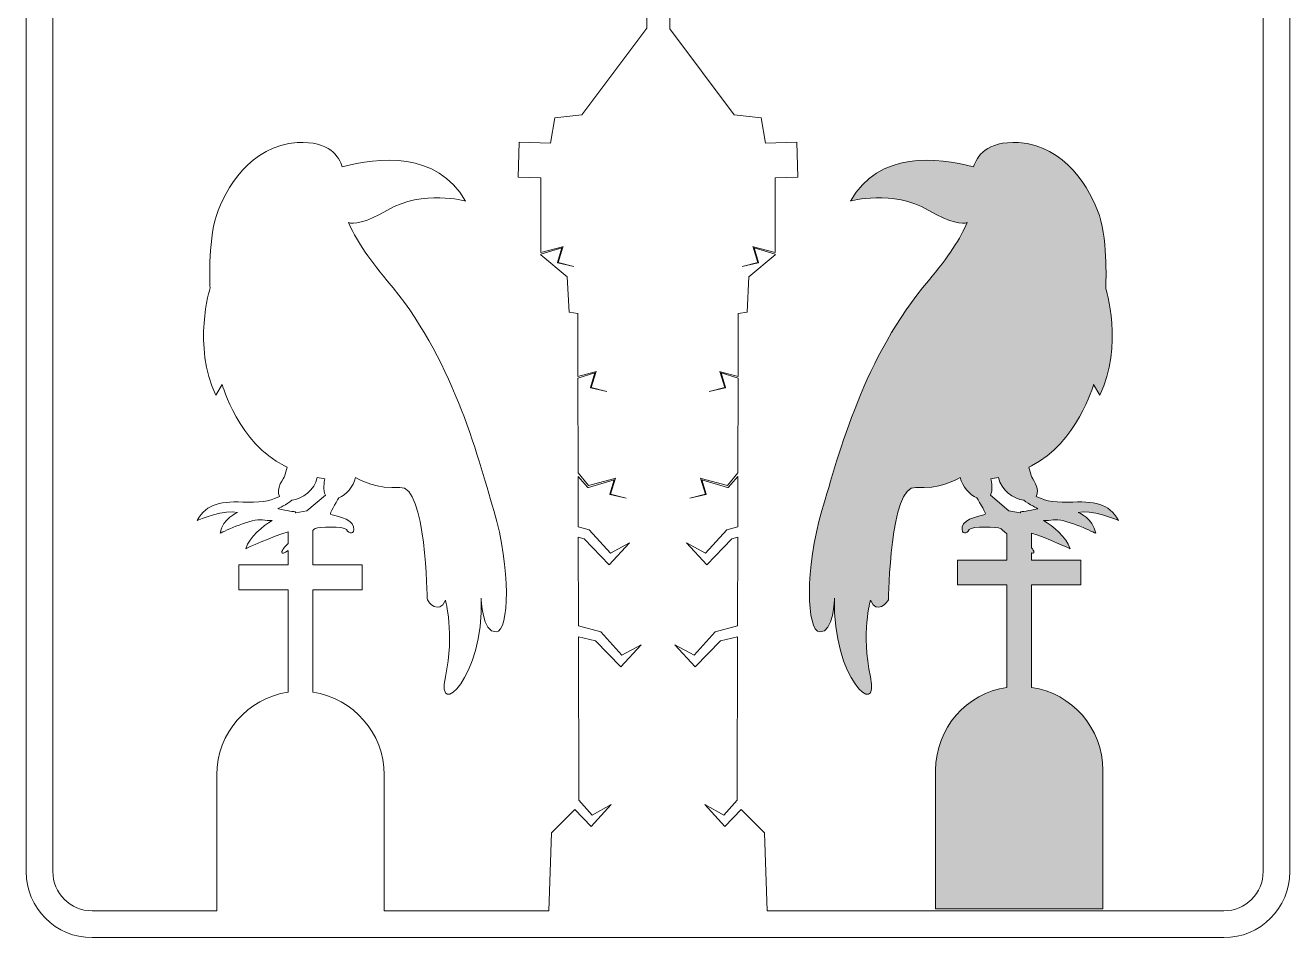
# Model space of a CAD drawing. Extents: x 915 to 2086, y -2344 to -655.
# Drawn here: x 915 to 2086, y -2344 to -1500 of the extents above; entities that cross this region are included whole.
import ezdxf

# ---------------------------------------------------------------- set-up
doc = ezdxf.new("R2010")
doc.units = 0
doc.header["$MEASUREMENT"] = 0
doc.layers.add('Layer 1', color=7, linetype='Continuous')

# ---------------------------------------------------------------- blocks, each defined once
blk = doc.blocks.new('block 2')
at = {"layer": 'Layer 1', "true_color": 0xebe715}
h = blk.add_hatch(color=2, dxfattribs=at)
h.dxf.hatch_style = 2
edge = h.paths.add_edge_path()
edge.add_spline(control_points=[(1926.6, -1957.9), (1917.4, -1941.8), (1904.9, -1940.1), (1879.8, -1941.1), (1865, -1941.7), (1855.7, -1938.5), (1850.4, -1935.7), (1854.6, -1929.4), (1845.9, -1917.4), (1845.9, -1917.4), (1845.9, -1917.4), (1843.5, -1908.6), (1843.5, -1908.6), (1844.3, -1908.2), (1845.1, -1907.8), (1845.9, -1907.4), (1887.8, -1886.9), (1903.5, -1832.3), (1903.5, -1832.3), (1903.5, -1832.3), (1909.3, -1842), (1909.3, -1842), (1931.3, -1796.6), (1914.7, -1743), (1914.7, -1743), (1914.7, -1743), (1917, -1700.7), (1908.8, -1675.9), (1900.7, -1651.2), (1877.3, -1610.9), (1834, -1608.3), (1804.2, -1606.5), (1795.2, -1621.4), (1792.5, -1630.8), (1759.2, -1621.8), (1704.6, -1616), (1678.5, -1662.4), (1678.5, -1662.4), (1717.8, -1651.5), (1750.4, -1670.7), (1771.8, -1683.4), (1782.1, -1683.6), (1786.6, -1682.3), (1780.4, -1696.4), (1769.4, -1714.2), (1750.7, -1736.1), (1691.2, -1805.9), (1667.7, -1895.7), (1652.1, -1948.9), (1636.5, -2002.1), (1637.5, -2060.2), (1650.2, -2061.2), (1662.9, -2062.2), (1663.8, -2029.9), (1663.8, -2029.9), (1661.4, -2104.1), (1705.8, -2143.2), (1697, -2102.7), (1688.2, -2062.2), (1697, -2031.9), (1697, -2031.9), (1702.9, -2046), (1713.1, -2032.9), (1713.6, -2031.4), (1714.1, -2029.9), (1714.6, -1925.5), (1739, -1927.4), (1760, -1929.1), (1776, -1920.7), (1780, -1918.3), (1782.2, -1926.9), (1788.8, -1934.2), (1795.5, -1937.1), (1798.3, -1941.6), (1804.5, -1951.8), (1803.2, -1952.3), (1801.5, -1953.1), (1783.2, -1956), (1781.9, -1963.8), (1780.7, -1971.6), (1786.3, -1970.4), (1788.5, -1966.5), (1790.7, -1962.6), (1815.1, -1964.5), (1817.1, -1965.3), (1817.6, -1965.5), (1820, -1967.5), (1823.3, -1970.3), (1823.3, -1970.3), (1823.3, -1994.8), (1823.3, -1994.8), (1823.3, -1994.8), (1777.5, -1994.8), (1777.5, -1994.8), (1777.5, -1994.8), (1777.5, -2017.7), (1777.5, -2017.7), (1777.5, -2017.7), (1823.3, -2017.7), (1823.3, -2017.7), (1823.3, -2017.7), (1823.3, -2112.5), (1823.3, -2112.5), (1785.9, -2118), (1757.3, -2150.2), (1757.3, -2189.1), (1757.3, -2189.1), (1757.3, -2317.4), (1757.3, -2317.4), (1757.3, -2317.4), (1912.1, -2317.4), (1912.1, -2317.4), (1912.1, -2317.4), (1912.1, -2189.1), (1912.1, -2189.1), (1912.1, -2150.2), (1883.4, -2118), (1846.1, -2112.5), (1846.1, -2112.5), (1846.1, -2017.7), (1846.1, -2017.7), (1846.1, -2017.7), (1891.8, -2017.7), (1891.8, -2017.7), (1891.8, -2017.7), (1891.8, -1994.8), (1891.8, -1994.8), (1891.8, -1994.8), (1846.1, -1994.8), (1846.1, -1994.8), (1846.1, -1994.8), (1846.1, -1988), (1846.1, -1988), (1847.5, -1988.6), (1848.3, -1988.5), (1848.3, -1987.5), (1848.3, -1986.3), (1847.4, -1984.8), (1846.1, -1983.2), (1846.1, -1983.2), (1846.1, -1969.6), (1846.1, -1969.6), (1860.5, -1974.2), (1881.7, -1984.1), (1881.7, -1984.1), (1878.4, -1973.2), (1865.8, -1963.4), (1857.2, -1957.9), (1860.4, -1958), (1863.5, -1957.9), (1866.1, -1957.5), (1876.1, -1955.9), (1901, -1967.7), (1905.5, -1969.8), (1903.1, -1955.9), (1889.3, -1950.6), (1889.3, -1950.6), (1899.9, -1947), (1925.9, -1957.7), (1926.6, -1957.9)], knot_values=[0, 0, 0, 0, 1, 1, 1, 2, 2, 2, 3, 3, 3, 4, 4, 4, 5, 5, 5, 6, 6, 6, 7, 7, 7, 8, 8, 8, 9, 9, 9, 10, 10, 10, 11, 11, 11, 12, 12, 12, 13, 13, 13, 14, 14, 14, 15, 15, 15, 16, 16, 16, 17, 17, 17, 18, 18, 18, 19, 19, 19, 20, 20, 20, 21, 21, 21, 22, 22, 22, 23, 23, 23, 24, 24, 24, 25, 25, 25, 26, 26, 26, 27, 27, 27, 28, 28, 28, 29, 29, 29, 30, 30, 30, 31, 31, 31, 32, 32, 32, 33, 33, 33, 34, 34, 34, 35, 35, 35, 36, 36, 36, 37, 37, 37, 38, 38, 38, 39, 39, 39, 40, 40, 40, 41, 41, 41, 42, 42, 42, 43, 43, 43, 44, 44, 44, 45, 45, 45, 46, 46, 46, 47, 47, 47, 48, 48, 48, 49, 49, 49, 50, 50, 50, 51, 51, 51, 52, 52, 52, 53, 53, 53, 53], degree=3, periodic=1)
edge = h.paths.add_edge_path()
edge.add_spline(control_points=[(1837.3, -1949.7), (1836.4, -1949.7), (1835.7, -1950.1), (1835.4, -1950.8), (1835.4, -1950.8), (1825.1, -1949.2), (1825.1, -1949.2), (1825.1, -1949.2), (1808, -1934.7), (1808, -1934.7), (1810.5, -1930), (1809.1, -1922.3), (1808.4, -1919.5), (1810.7, -1919.2), (1813, -1918.8), (1815.6, -1918.2), (1817.9, -1929.9), (1829.3, -1938.1), (1839, -1939.3), (1843.4, -1943.1), (1852, -1947), (1852, -1947), (1852, -1947), (1840.7, -1949.7), (1837.3, -1949.7)], knot_values=[0, 0, 0, 0, 1, 1, 1, 2, 2, 2, 3, 3, 3, 4, 4, 4, 5, 5, 5, 6, 6, 6, 7, 7, 7, 8, 8, 8, 8], degree=3, periodic=1)
at = {"layer": 'Layer 1', "lineweight": 0}
for points, knots in [([(2085.9, -929), (2085.6, -928.9), (2085.4, -928.7), (2085.2, -928.6), (2085.2, -928.6), (2085.2, -716.5), (2085.2, -716.5), (2085.2, -682.8), (2057.7, -655.3), (2024, -655.3), (2024, -655.3), (976.9, -655.3), (976.9, -655.3), (943.2, -655.3), (915.7, -682.8), (915.7, -716.5), (915.7, -716.5), (915.7, -928.6), (915.7, -928.6), (915.5, -928.7), (915.3, -928.9), (915, -929), (915, -929), (915.3, -929.1), (915.7, -929.1), (915.7, -929.1), (915.7, -2283), (915.7, -2283), (915.7, -2316.7), (943.2, -2344.1), (976.9, -2344.1), (976.9, -2344.1), (2024, -2344.1), (2024, -2344.1), (2057.7, -2344.1), (2085.2, -2316.7), (2085.2, -2283), (2085.2, -2283), (2085.2, -929.1), (2085.2, -929.1), (2085.6, -929.1), (2085.9, -929), (2085.9, -929)], [0, 0, 0, 0, 1, 1, 1, 2, 2, 2, 3, 3, 3, 4, 4, 4, 5, 5, 5, 6, 6, 6, 7, 7, 7, 8, 8, 8, 9, 9, 9, 10, 10, 10, 11, 11, 11, 12, 12, 12, 13, 13, 13, 14, 14, 14, 14]), ([(2060.4, -2283), (2060.4, -2303), (2044, -2319.3), (2024, -2319.3), (2024, -2319.3), (1601.6, -2319.3), (1601.6, -2319.3), (1601.6, -2319.3), (1598.9, -2247), (1598.9, -2247), (1598.9, -2247), (1577.5, -2225.6), (1577.5, -2225.6), (1577.5, -2225.6), (1562.4, -2241.2), (1562.4, -2241.2), (1562.4, -2241.2), (1543.7, -2220.9), (1543.7, -2220.9), (1543.7, -2220.9), (1561.5, -2230.6), (1561.5, -2230.6), (1561.5, -2230.6), (1573.7, -2216.9), (1573.7, -2216.9), (1573.7, -2216.9), (1573.7, -2216.8), (1573.7, -2216.8), (1573.7, -2216.8), (1574.1, -2065.7), (1574.1, -2065.7), (1574.1, -2065.7), (1558.2, -2069.3), (1558.2, -2069.3), (1558.2, -2069.3), (1534.8, -2093.5), (1534.8, -2093.5), (1534.8, -2093.5), (1516.1, -2073.2), (1516.1, -2073.2), (1516.1, -2073.2), (1533.9, -2082.8), (1533.9, -2082.8), (1533.9, -2082.8), (1553.4, -2061.1), (1553.4, -2061.1), (1553.4, -2061.1), (1574.1, -2055.5), (1574.1, -2055.5), (1574.1, -2055.5), (1574.3, -1973.6), (1574.3, -1973.6), (1574.3, -1973.6), (1568.9, -1974.9), (1568.9, -1974.9), (1568.9, -1974.9), (1545.5, -1999.1), (1545.5, -1999.1), (1545.5, -1999.1), (1526.8, -1978.7), (1526.8, -1978.7), (1526.8, -1978.7), (1544.5, -1988.4), (1544.5, -1988.4), (1544.5, -1988.4), (1564, -1966.6), (1564, -1966.6), (1564, -1966.6), (1574.3, -1963.9), (1574.3, -1963.9), (1574.3, -1963.9), (1574.4, -1917.3), (1574.4, -1917.3), (1574.4, -1917.3), (1565.7, -1927.2), (1565.7, -1927.2), (1565.7, -1927.2), (1565.4, -1927.6), (1565.4, -1927.6), (1565.4, -1927.6), (1564.9, -1927.5), (1564.9, -1927.5), (1564.9, -1927.5), (1541, -1920.3), (1541, -1920.3), (1541, -1920.3), (1544.9, -1933.8), (1544.9, -1933.8), (1544.9, -1933.8), (1545, -1934.1), (1545, -1934.1), (1545, -1934.1), (1544.8, -1934.1), (1544.8, -1934.1), (1544.8, -1934.1), (1529.9, -1937.4), (1529.9, -1937.4), (1529.9, -1937.4), (1544.4, -1933.7), (1544.4, -1933.7), (1544.4, -1933.7), (1540, -1919.7), (1540, -1919.7), (1540, -1919.7), (1539.7, -1919), (1539.7, -1919), (1539.7, -1919), (1540.5, -1919.2), (1540.5, -1919.2), (1540.5, -1919.2), (1564.8, -1925.7), (1564.8, -1925.7), (1564.8, -1925.7), (1574.4, -1914), (1574.4, -1914), (1574.4, -1914), (1574.6, -1826.2), (1574.6, -1826.2), (1574.6, -1826.2), (1559, -1821.5), (1559, -1821.5), (1559, -1821.5), (1562.8, -1835), (1562.8, -1835), (1562.8, -1835), (1562.9, -1835.3), (1562.9, -1835.3), (1562.9, -1835.3), (1562.7, -1835.3), (1562.7, -1835.3), (1562.7, -1835.3), (1547.8, -1838.6), (1547.8, -1838.6), (1547.8, -1838.6), (1562.3, -1835), (1562.3, -1835), (1562.3, -1835), (1557.9, -1821), (1557.9, -1821), (1557.9, -1821), (1557.6, -1820.2), (1557.6, -1820.2), (1557.6, -1820.2), (1558.4, -1820.4), (1558.4, -1820.4), (1558.4, -1820.4), (1574.6, -1824.7), (1574.6, -1824.7), (1574.6, -1824.7), (1574.7, -1766.3), (1574.7, -1766.3), (1574.7, -1766.3), (1582.8, -1765.3), (1582.8, -1765.3), (1582.8, -1765.3), (1584.4, -1732.4), (1584.4, -1732.4), (1584.4, -1732.4), (1608.9, -1712), (1608.9, -1712), (1608.9, -1712), (1608.9, -1711.6), (1608.9, -1711.6), (1608.9, -1711.6), (1589.5, -1705.7), (1589.5, -1705.7), (1589.5, -1705.7), (1593.3, -1719.3), (1593.3, -1719.3), (1593.3, -1719.3), (1593.4, -1719.5), (1593.4, -1719.5), (1593.4, -1719.5), (1593.2, -1719.6), (1593.2, -1719.6), (1593.2, -1719.6), (1578.4, -1722.8), (1578.4, -1722.8), (1578.4, -1722.8), (1592.8, -1719.2), (1592.8, -1719.2), (1592.8, -1719.2), (1588.4, -1705.2), (1588.4, -1705.2), (1588.4, -1705.2), (1588.1, -1704.4), (1588.1, -1704.4), (1588.1, -1704.4), (1588.9, -1704.7), (1588.9, -1704.7), (1588.9, -1704.7), (1608.9, -1710), (1608.9, -1710), (1608.9, -1710), (1608.9, -1641), (1608.9, -1641), (1608.9, -1641), (1629.9, -1640.2), (1629.9, -1640.2), (1629.9, -1640.2), (1628.9, -1607.8), (1628.9, -1607.8), (1628.9, -1607.8), (1599.9, -1608.7), (1599.9, -1608.7), (1599.9, -1608.7), (1596, -1585.5), (1596, -1585.5), (1596, -1585.5), (1570.8, -1582.6), (1570.8, -1582.6), (1570.8, -1582.6), (1511.3, -1502.9), (1511.3, -1502.9), (1511.3, -1502.9), (1511.3, -1444.5), (1511.3, -1444.5), (1511.3, -1444.5), (1541.8, -1444.5), (1541.8, -1444.5), (1541.8, -1444.5), (1541.8, -1423.2), (1541.8, -1423.2), (1541.8, -1423.2), (1511.3, -1423.2), (1511.3, -1423.2), (1511.3, -1423.2), (1511.3, -1397.7), (1511.3, -1397.7), (1511.3, -1397.7), (1490, -1397.7), (1490, -1397.7), (1490, -1397.7), (1490, -1423.2), (1490, -1423.2), (1490, -1423.2), (1459.4, -1423.2), (1459.4, -1423.2), (1459.4, -1423.2), (1459.4, -1444.5), (1459.4, -1444.5), (1459.4, -1444.5), (1490, -1444.5), (1490, -1444.5), (1490, -1444.5), (1490, -1502.5), (1490, -1502.5), (1490, -1502.5), (1430.1, -1582.6), (1430.1, -1582.6), (1430.1, -1582.6), (1404.9, -1585.5), (1404.9, -1585.5), (1404.9, -1585.5), (1401, -1608.7), (1401, -1608.7), (1401, -1608.7), (1372, -1607.8), (1372, -1607.8), (1372, -1607.8), (1371, -1640.2), (1371, -1640.2), (1371, -1640.2), (1392, -1641), (1392, -1641), (1392, -1641), (1392, -1710), (1392, -1710), (1392, -1710), (1412, -1704.7), (1412, -1704.7), (1412, -1704.7), (1412.7, -1704.4), (1412.7, -1704.4), (1412.7, -1704.4), (1412.5, -1705.2), (1412.5, -1705.2), (1412.5, -1705.2), (1408.1, -1719.2), (1408.1, -1719.2), (1408.1, -1719.2), (1422.5, -1722.8), (1422.5, -1722.8), (1422.5, -1722.8), (1407.7, -1719.6), (1407.7, -1719.6), (1407.7, -1719.6), (1407.5, -1719.5), (1407.5, -1719.5), (1407.5, -1719.5), (1407.6, -1719.3), (1407.6, -1719.3), (1407.6, -1719.3), (1411.4, -1705.7), (1411.4, -1705.7), (1411.4, -1705.7), (1392, -1711.6), (1392, -1711.6), (1392, -1711.6), (1392, -1712), (1392, -1712), (1392, -1712), (1416.5, -1732.4), (1416.5, -1732.4), (1416.5, -1732.4), (1418.1, -1765.3), (1418.1, -1765.3), (1418.1, -1765.3), (1426.2, -1766.3), (1426.2, -1766.3), (1426.2, -1766.3), (1426.3, -1824.7), (1426.3, -1824.7), (1426.3, -1824.7), (1442.4, -1820.4), (1442.4, -1820.4), (1442.4, -1820.4), (1443.3, -1820.2), (1443.3, -1820.2), (1443.3, -1820.2), (1443, -1821), (1443, -1821), (1443, -1821), (1438.6, -1835), (1438.6, -1835), (1438.6, -1835), (1453, -1838.6), (1453, -1838.6), (1453, -1838.6), (1438.2, -1835.3), (1438.2, -1835.3), (1438.2, -1835.3), (1438, -1835.3), (1438, -1835.3), (1438, -1835.3), (1438.1, -1835), (1438.1, -1835), (1438.1, -1835), (1441.9, -1821.5), (1441.9, -1821.5), (1441.9, -1821.5), (1426.3, -1826.2), (1426.3, -1826.2), (1426.3, -1826.2), (1426.5, -1914), (1426.5, -1914), (1426.5, -1914), (1436.1, -1925.7), (1436.1, -1925.7), (1436.1, -1925.7), (1460.4, -1919.2), (1460.4, -1919.2), (1460.4, -1919.2), (1461.2, -1919), (1461.2, -1919), (1461.2, -1919), (1460.9, -1919.7), (1460.9, -1919.7), (1460.9, -1919.7), (1456.5, -1933.7), (1456.5, -1933.7), (1456.5, -1933.7), (1471, -1937.4), (1471, -1937.4), (1471, -1937.4), (1456.1, -1934.1), (1456.1, -1934.1), (1456.1, -1934.1), (1455.9, -1934.1), (1455.9, -1934.1), (1455.9, -1934.1), (1456, -1933.8), (1456, -1933.8), (1456, -1933.8), (1459.9, -1920.3), (1459.9, -1920.3), (1459.9, -1920.3), (1436, -1927.5), (1436, -1927.5), (1436, -1927.5), (1435.5, -1927.6), (1435.5, -1927.6), (1435.5, -1927.6), (1435.2, -1927.2), (1435.2, -1927.2), (1435.2, -1927.2), (1426.5, -1917.3), (1426.5, -1917.3), (1426.5, -1917.3), (1426.6, -1963.9), (1426.6, -1963.9), (1426.6, -1963.9), (1436.9, -1966.6), (1436.9, -1966.6), (1436.9, -1966.6), (1456.4, -1988.4), (1456.4, -1988.4), (1456.4, -1988.4), (1474.1, -1978.7), (1474.1, -1978.7), (1474.1, -1978.7), (1455.4, -1999.1), (1455.4, -1999.1), (1455.4, -1999.1), (1432, -1974.9), (1432, -1974.9), (1432, -1974.9), (1426.6, -1973.6), (1426.6, -1973.6), (1426.6, -1973.6), (1426.8, -2055.5), (1426.8, -2055.5), (1426.8, -2055.5), (1447.5, -2061.1), (1447.5, -2061.1), (1447.5, -2061.1), (1467, -2082.8), (1467, -2082.8), (1467, -2082.8), (1484.8, -2073.2), (1484.8, -2073.2), (1484.8, -2073.2), (1466.1, -2093.5), (1466.1, -2093.5), (1466.1, -2093.5), (1442.7, -2069.3), (1442.7, -2069.3), (1442.7, -2069.3), (1426.8, -2065.7), (1426.8, -2065.7), (1426.8, -2065.7), (1427.1, -2216.8), (1427.1, -2216.8), (1427.1, -2216.8), (1427.1, -2216.9), (1427.1, -2216.9), (1427.1, -2216.9), (1439.4, -2230.6), (1439.4, -2230.6), (1439.4, -2230.6), (1457.2, -2220.9), (1457.2, -2220.9), (1457.2, -2220.9), (1438.5, -2241.2), (1438.5, -2241.2), (1438.5, -2241.2), (1423.4, -2225.6), (1423.4, -2225.6), (1423.4, -2225.6), (1402, -2247), (1402, -2247), (1402, -2247), (1399.3, -2319.3), (1399.3, -2319.3), (1399.3, -2319.3), (1247.1, -2319.3), (1247.1, -2319.3), (1247.1, -2319.3), (1247.1, -2193.5), (1247.1, -2193.5), (1247.1, -2154.6), (1218.4, -2122.5), (1181.1, -2116.9), (1181.1, -2116.9), (1181.1, -2022.1), (1181.1, -2022.1), (1181.1, -2022.1), (1226.8, -2022.1), (1226.8, -2022.1), (1226.8, -2022.1), (1226.8, -1999.2), (1226.8, -1999.2), (1226.8, -1999.2), (1181.1, -1999.2), (1181.1, -1999.2), (1181.1, -1999.2), (1181.1, -1967.2), (1181.1, -1967.2), (1182.4, -1966.1), (1183.3, -1965.4), (1183.6, -1965.3), (1185.6, -1964.5), (1210, -1962.6), (1212.2, -1966.5), (1214.4, -1970.4), (1220, -1971.6), (1218.8, -1963.8), (1217.6, -1956), (1199.3, -1953.1), (1197.5, -1952.3), (1196.2, -1951.8), (1202.4, -1941.6), (1205.2, -1937.1), (1211.9, -1934.2), (1218.5, -1926.9), (1220.7, -1918.3), (1224.7, -1920.7), (1240.7, -1929.1), (1261.7, -1927.4), (1286.1, -1925.5), (1286.6, -2029.9), (1287.1, -2031.4), (1287.6, -2032.9), (1297.8, -2046), (1303.7, -2031.9), (1303.7, -2031.9), (1312.5, -2062.2), (1303.7, -2102.7), (1294.9, -2143.2), (1339.3, -2104.1), (1336.9, -2029.9), (1336.9, -2029.9), (1337.9, -2062.2), (1350.6, -2061.2), (1363.2, -2060.2), (1364.2, -2002.1), (1348.6, -1948.9), (1333, -1895.7), (1309.6, -1805.9), (1250, -1736.1), (1231.3, -1714.2), (1220.3, -1696.4), (1214.1, -1682.3), (1218.6, -1683.6), (1228.9, -1683.4), (1250.3, -1670.7), (1282.9, -1651.5), (1322.2, -1662.4), (1322.2, -1662.4), (1296.1, -1616), (1241.5, -1621.8), (1208.2, -1630.8), (1205.5, -1621.4), (1196.6, -1606.5), (1166.7, -1608.3), (1123.4, -1610.9), (1100, -1651.2), (1091.9, -1675.9), (1083.7, -1700.7), (1086, -1743), (1086, -1743), (1086, -1743), (1069.4, -1796.6), (1091.4, -1842), (1091.4, -1842), (1097.2, -1832.3), (1097.2, -1832.3), (1097.2, -1832.3), (1112.9, -1886.9), (1154.8, -1907.4), (1155.7, -1907.8), (1156.5, -1908.2), (1157.3, -1908.6), (1157.3, -1908.6), (1154.8, -1917.4), (1154.8, -1917.4), (1154.8, -1917.4), (1146.1, -1929.4), (1150.3, -1935.7), (1145, -1938.5), (1135.7, -1941.7), (1120.9, -1941.1), (1095.8, -1940.1), (1083.4, -1941.8), (1074.1, -1957.9), (1074.8, -1957.7), (1100.8, -1947), (1111.4, -1950.6), (1111.4, -1950.6), (1097.6, -1955.9), (1095.2, -1969.8), (1099.7, -1967.7), (1124.6, -1955.9), (1134.6, -1957.5), (1137.2, -1957.9), (1140.3, -1958), (1143.5, -1957.9), (1134.9, -1963.4), (1122.3, -1973.2), (1119, -1984.1), (1119, -1984.1), (1144.1, -1972.4), (1158.2, -1968.5), (1158.2, -1968.5), (1158.2, -1979.3), (1158.2, -1979.3), (1155.1, -1982.3), (1152.4, -1985.4), (1152.4, -1987.5), (1152.4, -1989.2), (1154.8, -1988.2), (1158.2, -1985.9), (1158.2, -1985.9), (1158.2, -1999.2), (1158.2, -1999.2), (1158.2, -1999.2), (1112.5, -1999.2), (1112.5, -1999.2), (1112.5, -1999.2), (1112.5, -2022.1), (1112.5, -2022.1), (1112.5, -2022.1), (1158.2, -2022.1), (1158.2, -2022.1), (1158.2, -2022.1), (1158.2, -2116.9), (1158.2, -2116.9), (1120.9, -2122.5), (1092.2, -2154.6), (1092.2, -2193.5), (1092.2, -2193.5), (1092.2, -2319.3), (1092.2, -2319.3), (1092.2, -2319.3), (976.9, -2319.3), (976.9, -2319.3), (956.8, -2319.3), (940.5, -2303), (940.5, -2283), (940.5, -2283), (940.5, -935.6), (940.5, -935.6), (995, -952.3), (1117.2, -1004.9), (1110.5, -1139), (1110.5, -1139), (1236.5, -1103.9), (1277.7, -1229.9), (1277.7, -1229.9), (1347.9, -1193.9), (1390.8, -1259), (1390.8, -1259), (1491.5, -1257.4), (1500.4, -1355.7), (1500.4, -1355.7), (1500.4, -1357.6), (1500.4, -1357.6), (1500.4, -1357.3), (1500.4, -1357), (1500.4, -1356.7), (1500.5, -1357), (1500.5, -1357.3), (1500.5, -1357.6), (1500.5, -1357.6), (1500.5, -1355.7), (1500.5, -1355.7), (1509.4, -1257.4), (1610.1, -1259), (1610.1, -1259), (1652.9, -1193.9), (1723.2, -1229.9), (1723.2, -1229.9), (1764.4, -1103.9), (1890.4, -1139), (1890.4, -1139), (1883.7, -1004.9), (2005.9, -952.3), (2060.4, -935.6), (2060.4, -935.6), (2060.4, -2283), (2060.4, -2283)], [0, 0, 0, 0, 1, 1, 1, 2, 2, 2, 3, 3, 3, 4, 4, 4, 5, 5, 5, 6, 6, 6, 7, 7, 7, 8, 8, 8, 9, 9, 9, 10, 10, 10, 11, 11, 11, 12, 12, 12, 13, 13, 13, 14, 14, 14, 15, 15, 15, 16, 16, 16, 17, 17, 17, 18, 18, 18, 19, 19, 19, 20, 20, 20, 21, 21, 21, 22, 22, 22, 23, 23, 23, 24, 24, 24, 25, 25, 25, 26, 26, 26, 27, 27, 27, 28, 28, 28, 29, 29, 29, 30, 30, 30, 31, 31, 31, 32, 32, 32, 33, 33, 33, 34, 34, 34, 35, 35, 35, 36, 36, 36, 37, 37, 37, 38, 38, 38, 39, 39, 39, 40, 40, 40, 41, 41, 41, 42, 42, 42, 43, 43, 43, 44, 44, 44, 45, 45, 45, 46, 46, 46, 47, 47, 47, 48, 48, 48, 49, 49, 49, 50, 50, 50, 51, 51, 51, 52, 52, 52, 53, 53, 53, 54, 54, 54, 55, 55, 55, 56, 56, 56, 57, 57, 57, 58, 58, 58, 59, 59, 59, 60, 60, 60, 61, 61, 61, 62, 62, 62, 63, 63, 63, 64, 64, 64, 65, 65, 65, 66, 66, 66, 67, 67, 67, 68, 68, 68, 69, 69, 69, 70, 70, 70, 71, 71, 71, 72, 72, 72, 73, 73, 73, 74, 74, 74, 75, 75, 75, 76, 76, 76, 77, 77, 77, 78, 78, 78, 79, 79, 79, 80, 80, 80, 81, 81, 81, 82, 82, 82, 83, 83, 83, 84, 84, 84, 85, 85, 85, 86, 86, 86, 87, 87, 87, 88, 88, 88, 89, 89, 89, 90, 90, 90, 91, 91, 91, 92, 92, 92, 93, 93, 93, 94, 94, 94, 95, 95, 95, 96, 96, 96, 97, 97, 97, 98, 98, 98, 99, 99, 99, 100, 100, 100, 101, 101, 101, 102, 102, 102, 103, 103, 103, 104, 104, 104, 105, 105, 105, 106, 106, 106, 107, 107, 107, 108, 108, 108, 109, 109, 109, 110, 110, 110, 111, 111, 111, 112, 112, 112, 113, 113, 113, 114, 114, 114, 115, 115, 115, 116, 116, 116, 117, 117, 117, 118, 118, 118, 119, 119, 119, 120, 120, 120, 121, 121, 121, 122, 122, 122, 123, 123, 123, 124, 124, 124, 125, 125, 125, 126, 126, 126, 127, 127, 127, 128, 128, 128, 129, 129, 129, 130, 130, 130, 131, 131, 131, 132, 132, 132, 133, 133, 133, 134, 134, 134, 135, 135, 135, 136, 136, 136, 137, 137, 137, 138, 138, 138, 139, 139, 139, 140, 140, 140, 141, 141, 141, 142, 142, 142, 143, 143, 143, 144, 144, 144, 145, 145, 145, 146, 146, 146, 147, 147, 147, 148, 148, 148, 149, 149, 149, 150, 150, 150, 151, 151, 151, 152, 152, 152, 153, 153, 153, 154, 154, 154, 155, 155, 155, 156, 156, 156, 157, 157, 157, 158, 158, 158, 159, 159, 159, 160, 160, 160, 161, 161, 161, 162, 162, 162, 163, 163, 163, 164, 164, 164, 165, 165, 165, 166, 166, 166, 167, 167, 167, 168, 168, 168, 169, 169, 169, 170, 170, 170, 171, 171, 171, 172, 172, 172, 173, 173, 173, 174, 174, 174, 175, 175, 175, 176, 176, 176, 177, 177, 177, 178, 178, 178, 179, 179, 179, 180, 180, 180, 181, 181, 181, 182, 182, 182, 183, 183, 183, 184, 184, 184, 185, 185, 185, 186, 186, 186, 187, 187, 187, 188, 188, 188, 189, 189, 189, 190, 190, 190, 191, 191, 191, 192, 192, 192, 193, 193, 193, 194, 194, 194, 195, 195, 195, 196, 196, 196, 197, 197, 197, 198, 198, 198, 199, 199, 199, 200, 200, 200, 201, 201, 201, 202, 202, 202, 203, 203, 203, 204, 204, 204, 205, 205, 205, 206, 206, 206, 207, 207, 207, 208, 208, 208, 209, 209, 209, 210, 210, 210, 211, 211, 211, 212, 212, 212, 213, 213, 213, 214, 214, 214, 215, 215, 215, 216, 216, 216, 217, 217, 217, 218, 218, 218, 219, 219, 219, 220, 220, 220, 220]), ([(1926.6, -1957.9), (1917.4, -1941.8), (1904.9, -1940.1), (1879.8, -1941.1), (1865, -1941.7), (1855.7, -1938.5), (1850.4, -1935.7), (1854.6, -1929.4), (1845.9, -1917.4), (1845.9, -1917.4), (1845.9, -1917.4), (1843.5, -1908.6), (1843.5, -1908.6), (1844.3, -1908.2), (1845.1, -1907.8), (1845.9, -1907.4), (1887.8, -1886.9), (1903.5, -1832.3), (1903.5, -1832.3), (1903.5, -1832.3), (1909.3, -1842), (1909.3, -1842), (1931.3, -1796.6), (1914.7, -1743), (1914.7, -1743), (1914.7, -1743), (1917, -1700.7), (1908.8, -1675.9), (1900.7, -1651.2), (1877.3, -1610.9), (1834, -1608.3), (1804.2, -1606.5), (1795.2, -1621.4), (1792.5, -1630.8), (1759.2, -1621.8), (1704.6, -1616), (1678.5, -1662.4), (1678.5, -1662.4), (1717.8, -1651.5), (1750.4, -1670.7), (1771.8, -1683.4), (1782.1, -1683.6), (1786.6, -1682.3), (1780.4, -1696.4), (1769.4, -1714.2), (1750.7, -1736.1), (1691.2, -1805.9), (1667.7, -1895.7), (1652.1, -1948.9), (1636.5, -2002.1), (1637.5, -2060.2), (1650.2, -2061.2), (1662.9, -2062.2), (1663.8, -2029.9), (1663.8, -2029.9), (1661.4, -2104.1), (1705.8, -2143.2), (1697, -2102.7), (1688.2, -2062.2), (1697, -2031.9), (1697, -2031.9), (1702.9, -2046), (1713.1, -2032.9), (1713.6, -2031.4), (1714.1, -2029.9), (1714.6, -1925.5), (1739, -1927.4), (1760, -1929.1), (1776, -1920.7), (1780, -1918.3), (1782.2, -1926.9), (1788.8, -1934.2), (1795.5, -1937.1), (1798.3, -1941.6), (1804.5, -1951.8), (1803.2, -1952.3), (1801.5, -1953.1), (1783.2, -1956), (1781.9, -1963.8), (1780.7, -1971.6), (1786.3, -1970.4), (1788.5, -1966.5), (1790.7, -1962.6), (1815.1, -1964.5), (1817.1, -1965.3), (1817.6, -1965.5), (1820, -1967.5), (1823.3, -1970.3), (1823.3, -1970.3), (1823.3, -1994.8), (1823.3, -1994.8), (1823.3, -1994.8), (1777.5, -1994.8), (1777.5, -1994.8), (1777.5, -1994.8), (1777.5, -2017.7), (1777.5, -2017.7), (1777.5, -2017.7), (1823.3, -2017.7), (1823.3, -2017.7), (1823.3, -2017.7), (1823.3, -2112.5), (1823.3, -2112.5), (1785.9, -2118), (1757.3, -2150.2), (1757.3, -2189.1), (1757.3, -2189.1), (1757.3, -2317.4), (1757.3, -2317.4), (1757.3, -2317.4), (1912.1, -2317.4), (1912.1, -2317.4), (1912.1, -2317.4), (1912.1, -2189.1), (1912.1, -2189.1), (1912.1, -2150.2), (1883.4, -2118), (1846.1, -2112.5), (1846.1, -2112.5), (1846.1, -2017.7), (1846.1, -2017.7), (1846.1, -2017.7), (1891.8, -2017.7), (1891.8, -2017.7), (1891.8, -2017.7), (1891.8, -1994.8), (1891.8, -1994.8), (1891.8, -1994.8), (1846.1, -1994.8), (1846.1, -1994.8), (1846.1, -1994.8), (1846.1, -1988), (1846.1, -1988), (1847.5, -1988.6), (1848.3, -1988.5), (1848.3, -1987.5), (1848.3, -1986.3), (1847.4, -1984.8), (1846.1, -1983.2), (1846.1, -1983.2), (1846.1, -1969.6), (1846.1, -1969.6), (1860.5, -1974.2), (1881.7, -1984.1), (1881.7, -1984.1), (1878.4, -1973.2), (1865.8, -1963.4), (1857.2, -1957.9), (1860.4, -1958), (1863.5, -1957.9), (1866.1, -1957.5), (1876.1, -1955.9), (1901, -1967.7), (1905.5, -1969.8), (1903.1, -1955.9), (1889.3, -1950.6), (1889.3, -1950.6), (1899.9, -1947), (1925.9, -1957.7), (1926.6, -1957.9)], [0, 0, 0, 0, 1, 1, 1, 2, 2, 2, 3, 3, 3, 4, 4, 4, 5, 5, 5, 6, 6, 6, 7, 7, 7, 8, 8, 8, 9, 9, 9, 10, 10, 10, 11, 11, 11, 12, 12, 12, 13, 13, 13, 14, 14, 14, 15, 15, 15, 16, 16, 16, 17, 17, 17, 18, 18, 18, 19, 19, 19, 20, 20, 20, 21, 21, 21, 22, 22, 22, 23, 23, 23, 24, 24, 24, 25, 25, 25, 26, 26, 26, 27, 27, 27, 28, 28, 28, 29, 29, 29, 30, 30, 30, 31, 31, 31, 32, 32, 32, 33, 33, 33, 34, 34, 34, 35, 35, 35, 36, 36, 36, 37, 37, 37, 38, 38, 38, 39, 39, 39, 40, 40, 40, 41, 41, 41, 42, 42, 42, 43, 43, 43, 44, 44, 44, 45, 45, 45, 46, 46, 46, 47, 47, 47, 48, 48, 48, 49, 49, 49, 50, 50, 50, 51, 51, 51, 52, 52, 52, 53, 53, 53, 53]), ([(1192.7, -1934.7), (1192.7, -1934.7), (1175.6, -1949.2), (1175.6, -1949.2), (1175.6, -1949.2), (1165.4, -1950.8), (1165.4, -1950.8), (1165, -1950.1), (1164.4, -1949.7), (1163.4, -1949.7), (1160, -1949.7), (1148.7, -1947), (1148.7, -1947), (1148.7, -1947), (1157.3, -1943.1), (1161.7, -1939.3), (1171.4, -1938.1), (1182.8, -1929.9), (1185.2, -1918.2), (1187.7, -1918.8), (1190, -1919.2), (1192.3, -1919.5), (1191.6, -1922.3), (1190.2, -1930), (1192.7, -1934.7)], [0, 0, 0, 0, 1, 1, 1, 2, 2, 2, 3, 3, 3, 4, 4, 4, 5, 5, 5, 6, 6, 6, 7, 7, 7, 8, 8, 8, 8]), ([(1837.3, -1949.7), (1836.4, -1949.7), (1835.7, -1950.1), (1835.4, -1950.8), (1835.4, -1950.8), (1825.1, -1949.2), (1825.1, -1949.2), (1825.1, -1949.2), (1808, -1934.7), (1808, -1934.7), (1810.5, -1930), (1809.1, -1922.3), (1808.4, -1919.5), (1810.7, -1919.2), (1813, -1918.8), (1815.6, -1918.2), (1817.9, -1929.9), (1829.3, -1938.1), (1839, -1939.3), (1843.4, -1943.1), (1852, -1947), (1852, -1947), (1852, -1947), (1840.7, -1949.7), (1837.3, -1949.7)], [0, 0, 0, 0, 1, 1, 1, 2, 2, 2, 3, 3, 3, 4, 4, 4, 5, 5, 5, 6, 6, 6, 7, 7, 7, 8, 8, 8, 8])]:
    blk.add_open_spline(points, degree=3, knots=knots, dxfattribs=at)

msp = doc.modelspace()

# ---------------------------------------------------------------- block references
at = {"layer": 'Layer 1'}
msp.add_blockref('block 2', (0, 0), dxfattribs=at)

doc.saveas('drawing.dxf')
